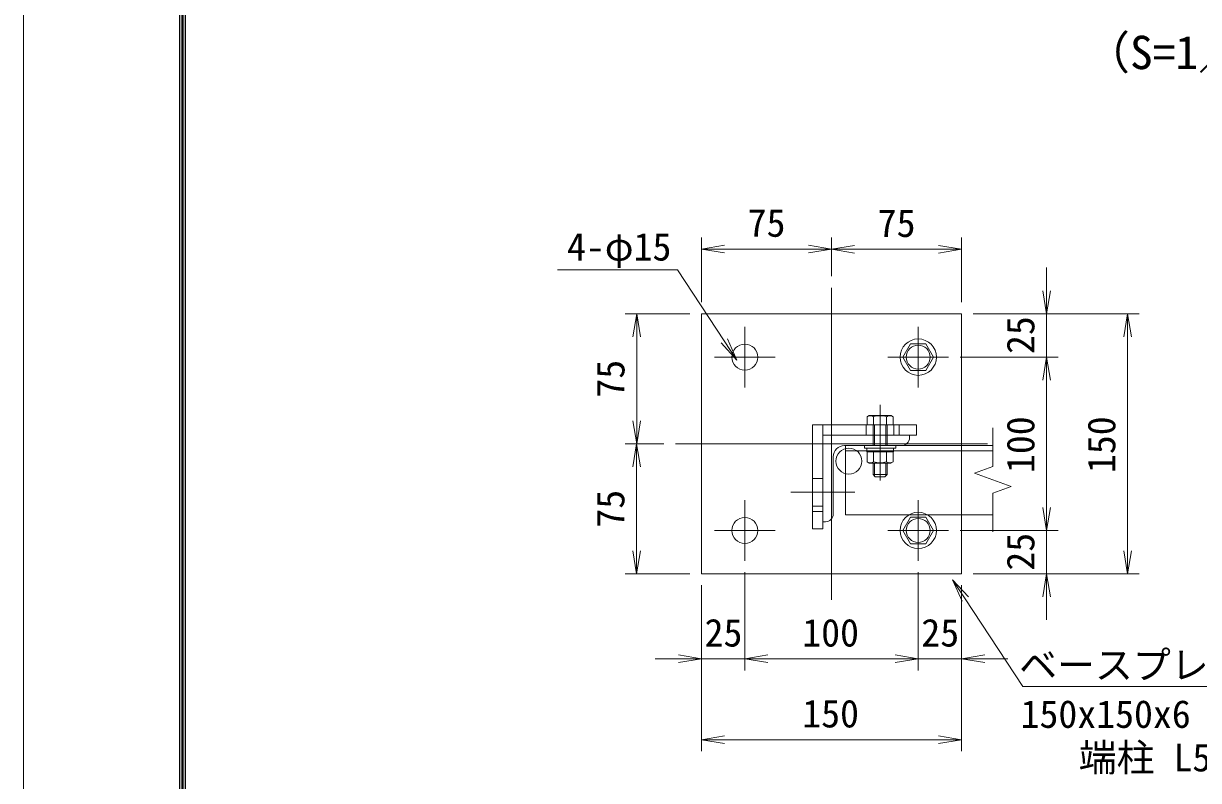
# Model space of a CAD drawing. Units: millimetres, scale not verified, with parts at other scales. Extents: x -4200 to 4200, y -2970 to 2970.
# Drawn here: x -4200 to -2167, y -1329 to -19 of the extents above; entities that cross this region are included whole.
import ezdxf
from ezdxf.enums import TextEntityAlignment as Align

# ---------------------------------------------------------------- set-up
doc = ezdxf.new("R2010")
doc.units = ezdxf.units.MM
doc.header["$LTSCALE"] = 20
doc.linetypes.add('DASHED', pattern=[7.5, 6, -1.5])
doc.linetypes.add('USER1', pattern=[50.8, 31.75, -6.35, 6.35, -6.35])
for name, color, linetype, lineweight in [('0-0_D-TTL', 7, 'Continuous', 9), ('0-2_D-BMK', 2, 'USER1', 13), ('0-3_D-STR3', 3, 'Continuous', 13), ('0-4_D-STR1', 1, 'Continuous', 18), ('0-5_0', 7, 'Continuous', 9), ('0-6_vp-waku', 59, 'Continuous', 18), ('0-7_D-STR-DIM', 7, 'Continuous', 9), ('0-8_D-STR-TXT', 7, 'Continuous', 9)]:
    doc.layers.add(name, color=color, linetype=linetype, lineweight=lineweight)
doc.layers.add('0-1_D-TTL-TXT', color=7, linetype='Continuous')
doc.styles.add('ＭＳ ゴシック', font='')
doc.styles.get('ＭＳ ゴシック').set_extended_font_data('MS Gothic')

# ---------------------------------------------------------------- blocks, each defined once
blk = doc.blocks.new('M10-平')
at = {"layer": '0-5_0', "color": 3, "lineweight": 18}
blk.add_lwpolyline([(152.6, -88.1), (152.6, 88.1), (0, 176.2), (-152.6, 88.1), (-152.6, -88.1), (0, -176.2)], close=True, dxfattribs=at)
for radius in [210, 138.5]:
    blk.add_circle((0, 0), radius, dxfattribs=at)
blk = doc.blocks.new('_Open')
at = {"layer": '0-5_0'}
blk.add_line((-20, 3.33), (0, 0), dxfattribs=at)
blk.add_lwpolyline([(-20, -3.33), (0, 0), (-20, 0)], dxfattribs=at)
blk = doc.blocks.new('MLeader1')
at = {"layer": '0-8_D-STR-TXT'}
blk.add_line((-2982.11, -564.39), (-2965.68, -601.46), dxfattribs=at)
for points in [[(-2987.68, -568.05), (-3068.56, -445.27), (-3269.11, -445.27), (-3276.31, -445.27)], [(-2993.25, -571.72), (-2965.68, -601.46), (-2987.68, -568.05)]]:
    blk.add_lwpolyline(points, dxfattribs=at)
blk = doc.blocks.new('MLeader2')
at = {"layer": '0-8_D-STR-TXT'}
blk.add_line((-2576.29, -1018.51), (-2592.74, -981.44), dxfattribs=at)
for points in [[(-2565.16, -1011.17), (-2592.74, -981.44), (-2570.73, -1014.84)], [(-2570.73, -1014.84), (-2470.81, -1166.42), (-2004.99, -1166.42), (-1997.79, -1166.42)]]:
    blk.add_lwpolyline(points, dxfattribs=at)

msp = doc.modelspace()

# ---------------------------------------------------------------- linework, layer by layer
at = {"layer": '0-0_D-TTL', "color": 2, "lineweight": 18}
msp.add_lwpolyline([(-4200, 2970), (4200, 2970), (4200, -2970), (-4200, -2970)], close=True, dxfattribs=at)
at = {"layer": '0-0_D-TTL'}
for points in [[(-3930, 2750), (3930, 2750), (3930, -2750), (-3930, -2750)], [(-3927.5, 2747.5), (3927.5, 2747.5), (3927.5, -2747.5), (-3927.5, -2747.5)], [(-3925, 2745), (3925, 2745), (3925, -2745), (-3925, -2745)], [(-3922.5, 2742.5), (3922.5, 2742.5), (3922.5, -2742.5), (-3922.5, -2742.5)], [(-3920, 2740), (3920, 2740), (3920, -2740), (-3920, -2740)]]:
    msp.add_lwpolyline(points, close=True, dxfattribs=at)
at = {"layer": '0-2_D-BMK'}
for p, q in [((-2802.04, -1016.21), (-2802.04, -476.21)), ((-2952.04, -648.71), (-2952.04, -543.71)), ((-2652.04, -648.71), (-2652.04, -543.71)), ((-3004.54, -596.21), (-2899.54, -596.21)), ((-2599.54, -596.21), (-2704.54, -596.21)), ((-2718.04, -809.93), (-2718.04, -678.71)), ((-2532.04, -746.21), (-3072.04, -746.21)), ((-2761.54, -830.21), (-2872.54, -830.21)), ((-2952.04, -843.71), (-2952.04, -948.71)), ((-2652.04, -843.71), (-2652.04, -948.71)), ((-3004.54, -896.21), (-2899.54, -896.21)), ((-2599.54, -896.21), (-2704.54, -896.21))]:
    msp.add_line(p, q, dxfattribs=at)
at = {"layer": '0-3_D-STR3'}
for p, q in [((-2736.94, -697.31), (-2740.56, -699.4)), ((-2740.56, -713.21), (-2740.56, -699.4)), ((-2736.94, -697.31), (-2699.14, -697.31)), ((-2729.3, -713.21), (-2729.3, -699.4)), ((-2706.79, -713.21), (-2706.79, -699.4)), ((-2699.14, -697.31), (-2695.53, -699.4)), ((-2695.53, -713.21), (-2695.53, -699.4)), ((-2655.04, -713.21), (-2835.04, -713.21)), ((-2835.04, -713.21), (-2835.04, -893.21)), ((-2817.04, -893.21), (-2817.04, -713.21)), ((-2817.04, -731.21), (-2655.04, -731.21)), ((-2740.56, -713.21), (-2695.53, -713.21)), ((-2730.04, -713.21), (-2730.04, -749.21)), ((-2727.79, -713.21), (-2727.79, -749.21)), ((-2708.29, -713.21), (-2708.29, -749.21)), ((-2706.04, -713.21), (-2706.04, -749.21)), ((-2685.04, -713.21), (-2685.04, -731.21)), ((-2655.04, -713.21), (-2655.04, -731.21)), ((-2691.04, -749.21), (-2691.04, -754.01)), ((-2691.04, -754.01), (-2745.04, -754.01)), ((-2740.56, -760.01), (-2695.53, -760.01)), ((-2729.3, -760.01), (-2729.3, -777.34)), ((-2706.79, -760.01), (-2706.79, -777.34)), ((-2736.79, -779.51), (-2699.29, -779.51)), ((-2730.04, -779.51), (-2730.04, -799.61)), ((-2727.79, -779.51), (-2727.79, -801.86)), ((-2708.29, -779.51), (-2708.29, -801.86)), ((-2706.04, -779.51), (-2706.04, -799.61)), ((-2730.04, -799.61), (-2726.44, -803.21)), ((-2706.04, -799.61), (-2730.04, -799.61)), ((-2709.64, -803.21), (-2726.44, -803.21)), ((-2706.04, -799.61), (-2709.64, -803.21)), ((-2817.04, -863.21), (-2835.04, -863.21)), ((-2817.04, -893.21), (-2835.04, -893.21))]:
    msp.add_line(p, q, dxfattribs=at)
at = {"layer": '0-3_D-STR3', "linetype": 'DASHED'}
for p, q in [((-2742.04, -713.21), (-2742.04, -731.21)), ((-2694.04, -713.21), (-2694.04, -731.21)), ((-2835.04, -806.21), (-2817.04, -806.21)), ((-2835.04, -854.21), (-2817.04, -854.21))]:
    msp.add_line(p, q, dxfattribs=at)
at = {"layer": '0-3_D-STR3'}
for points in [[(-3027.04, -971.21), (-3027.04, -521.21), (-2577.04, -521.21), (-2577.04, -971.21)], [(-2694.94, -760.01), (-2694.94, -754.01), (-2741.14, -754.01), (-2741.14, -760.01)]]:
    msp.add_lwpolyline(points, close=True, dxfattribs=at)
for points in [[(-2691.04, -749.21), (-2745.04, -749.21), (-2745.04, -754.01)], [(-2740.56, -760.01), (-2740.56, -777.34), (-2736.79, -779.51)], [(-2695.53, -760.01), (-2695.53, -777.34), (-2699.29, -779.51)]]:
    msp.add_lwpolyline(points, dxfattribs=at)
for centre in [(-2952.04, -596.21), (-2772.04, -776.21), (-2952.04, -896.21)]:
    msp.add_circle(centre, 22.5, dxfattribs=at)
for centre, radius, start, end in [((-2734.93, -707.62), 9.97, 55.61585, 124.38415), ((-2718.04, -734.91), 37.26, 72.4121, 107.5879), ((-2701.16, -707.62), 9.97, 55.61585, 124.38415), ((-2734.93, -769.11), 9.97, 235.61585, 304.38416), ((-2718.04, -741.82), 37.26, 252.4121, 287.5879), ((-2701.16, -769.11), 9.97, 235.61586, 304.38414)]:
    msp.add_arc(centre, radius, start, end, dxfattribs=at)
at = {"layer": '0-4_D-STR1'}
for p, q in [((-2667.04, -731.21), (-2667.04, -735.71)), ((-2680.54, -749.21), (-2779.54, -749.21)), ((-2799.04, -768.71), (-2799.04, -867.71)), ((-2812.54, -881.21), (-2817.04, -881.21))]:
    msp.add_line(p, q, dxfattribs=at)
msp.add_lwpolyline([(-2817.04, -881.21), (-2817.04, -731.21), (-2667.04, -731.21)], dxfattribs=at)
for centre, radius, start, end in [((-2779.54, -768.71), 19.5, 90, 180), ((-2680.54, -735.71), 13.5, 270, 0), ((-2812.54, -867.71), 13.5, 270, 0)]:
    msp.add_arc(centre, radius, start, end, dxfattribs=at)
at = {"layer": '0-6_vp-waku'}
for p, q in [((-2523.21, -718.82), (-2523.21, -785.73)), ((-2778.04, -749.21), (-2778.04, -869.21)), ((-2523.21, -749.21), (-2778.04, -749.21)), ((-2523.21, -758.21), (-2778.04, -758.21)), ((-2523.21, -831.91), (-2523.21, -898.82)), ((-2523.21, -869.21), (-2778.04, -869.21))]:
    msp.add_line(p, q, dxfattribs=at)
msp.add_lwpolyline([(-2523.21, -785.73), (-2554.92, -797.28), (-2491.49, -820.36), (-2523.21, -831.91)], dxfattribs=at)
at = {"layer": '0-7_D-STR-DIM'}
for p, q in [((-3027.04, -501.21), (-3027.04, -389.04)), ((-2802.04, -456.21), (-2802.04, -389.04)), ((-2802.04, -456.21), (-2802.04, -389.34)), ((-2577.04, -501.21), (-2577.04, -389.34)), ((-2987.04, -409.04), (-2842.04, -409.04)), ((-2762.04, -409.34), (-2617.04, -409.34)), ((-2429.87, -481.21), (-2429.87, -441.21)), ((-3047.04, -521.21), (-3159.06, -521.21)), ((-2557.04, -521.21), (-2269.87, -521.21)), ((-2557.04, -521.21), (-2409.87, -521.21)), ((-2429.87, -596.21), (-2429.87, -521.21)), ((-3139.06, -706.21), (-3139.06, -561.21)), ((-2289.87, -561.21), (-2289.87, -931.21)), ((-2579.54, -596.21), (-2409.87, -596.21)), ((-2579.54, -596.21), (-2409.87, -596.21)), ((-2429.87, -856.21), (-2429.87, -636.21)), ((-2429.87, -636.21), (-2429.87, -676.21)), ((-3092.04, -746.21), (-3159.22, -746.21)), ((-3092.04, -746.21), (-3159.06, -746.21)), ((-3139.22, -786.21), (-3139.22, -931.21)), ((-2429.87, -856.21), (-2429.87, -816.21)), ((-2579.54, -896.21), (-2409.87, -896.21)), ((-2579.54, -896.21), (-2409.87, -896.21)), ((-2429.87, -896.21), (-2429.87, -971.21)), ((-3047.04, -971.21), (-3159.22, -971.21)), ((-2952.04, -968.71), (-2952.04, -1138.38)), ((-2952.04, -968.71), (-2952.04, -1138.38)), ((-2652.04, -968.71), (-2652.04, -1138.38)), ((-2652.04, -968.71), (-2652.04, -1138.38)), ((-2557.04, -971.21), (-2269.87, -971.21)), ((-2557.04, -971.21), (-2409.87, -971.21)), ((-3027.04, -991.21), (-3027.04, -1278.38)), ((-3027.04, -991.21), (-3027.04, -1138.38)), ((-2577.04, -991.21), (-2577.04, -1278.38)), ((-2577.04, -991.21), (-2577.04, -1138.38)), ((-2429.87, -1011.21), (-2429.87, -1051.21)), ((-3067.04, -1118.38), (-3107.04, -1118.38)), ((-2952.04, -1118.38), (-3027.04, -1118.38)), ((-2912.04, -1118.38), (-2692.04, -1118.38)), ((-2912.04, -1118.38), (-2872.04, -1118.38)), ((-2692.04, -1118.38), (-2732.04, -1118.38)), ((-2652.04, -1118.38), (-2577.04, -1118.38)), ((-2537.04, -1118.38), (-2497.04, -1118.38)), ((-2617.04, -1258.38), (-2987.04, -1258.38))]:
    msp.add_line(p, q, dxfattribs=at)

# ---------------------------------------------------------------- block references
at = {"layer": '0-3_D-STR3', "xscale": -0.15, "yscale": 0.15, "rotation": 150}
for p in [(-2652.04, -596.21), (-2652.04, -896.21)]:
    msp.add_blockref('M10-平', p, dxfattribs=at)
at = {"layer": '0-7_D-STR-DIM', "xscale": 2, "yscale": 2}
for p, rotation in [((-3027.04, -409.04), 180), ((-2802.04, -409.34), 180), ((-2429.87, -521.21), 270), ((-3139.06, -521.21), 90), ((-2289.87, -521.21), 90), ((-2429.87, -596.21), 90), ((-2429.87, -596.21), 90), ((-3139.06, -746.21), 270), ((-3139.22, -746.21), 90), ((-2429.87, -896.21), 270), ((-2429.87, -896.21), 270), ((-3139.22, -971.21), 270), ((-2289.87, -971.21), 270), ((-2429.87, -971.21), 90), ((-2952.04, -1118.38), 180), ((-2952.04, -1118.38), 180), ((-2577.04, -1118.38), 180), ((-3027.04, -1258.38), 180)]:
    msp.add_blockref('_Open', p, dxfattribs=dict(at, rotation=rotation))
for p in [(-2802.04, -409.04), (-2577.04, -409.34), (-3027.04, -1118.38), (-2652.04, -1118.38), (-2652.04, -1118.38), (-2577.04, -1258.38)]:
    msp.add_blockref('_Open', p, dxfattribs=at)
at = {"layer": '0-8_D-STR-TXT'}
for name in ['MLeader1', 'MLeader2']:
    msp.add_blockref(name, (0, 0), dxfattribs=at)

# ---------------------------------------------------------------- texts
at = {"layer": '0-1_D-TTL-TXT', "style": 'ＭＳ ゴシック'}
msp.add_text('（S=1／20）', height=57.77, dxfattribs=at).set_placement((-2364.39, -115), align=Align.BOTTOM_LEFT)
at = {"layer": '0-7_D-STR-DIM', "style": 'ＭＳ ゴシック'}
for s, p in [('75', (-2947.14, -402.29)), ('75', (-2722.14, -402.6)), ('25', (-3021.64, -1111.63)), ('100', (-2852.69, -1111.63)), ('25', (-2646.64, -1111.63)), ('150', (-2852.69, -1251.63))]:
    msp.add_text(s, height=48.09, dxfattribs=at).set_placement(p, align=Align.BOTTOM_LEFT)
for s, p in [('25', (-2436.62, -590.81)), ('75', (-3145.81, -666.31)), ('100', (-2436.62, -796.86)), ('150', (-2296.62, -796.86)), ('75', (-3145.96, -891.31)), ('25', (-2436.62, -965.81))]:
    msp.add_text(s, height=48.09, rotation=90, dxfattribs=at).set_placement(p, align=Align.BOTTOM_LEFT)
at = {"layer": '0-8_D-STR-TXT', "style": 'ＭＳ ゴシック'}
for s, p in [('4-φ15', (-3259.71, -443.48)), ('ベースプレート', (-2477.44, -1167.52)), ('150x150x6 ', (-2474.99, -1252.41)), ('端柱 L50x50x6', (-2374.43, -1327.76))]:
    msp.add_text(s, height=48.09, dxfattribs=at).set_placement(p, align=Align.BOTTOM_LEFT)

doc.saveas('drawing.dxf')
